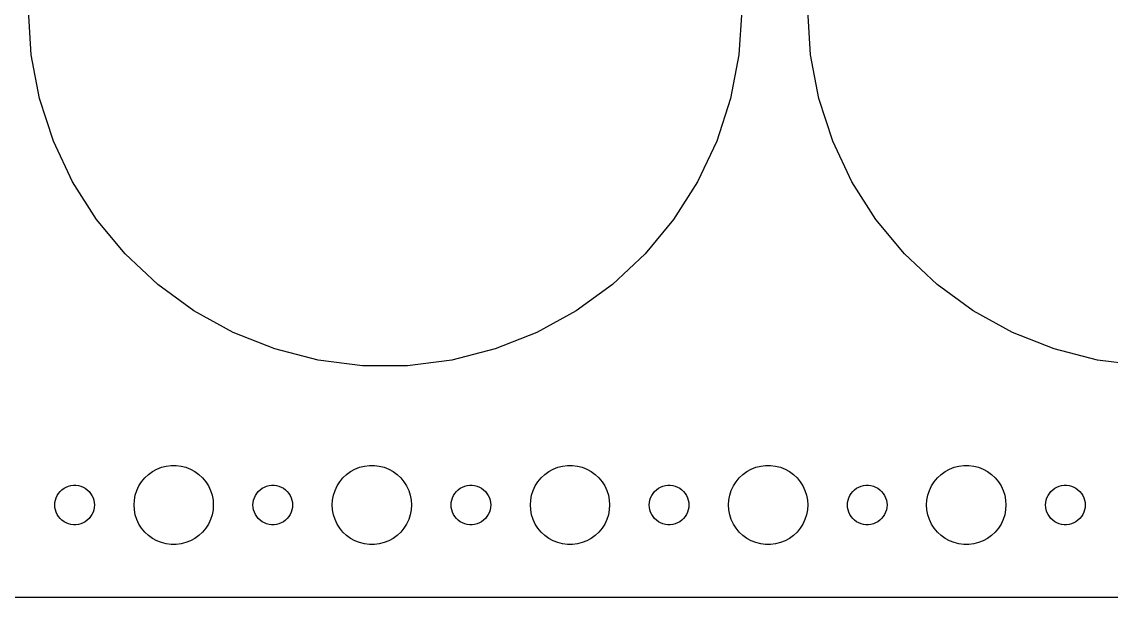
# Model space of a CAD drawing. Header units: metres. Extents: x -157 to 157, y -44 to 44.
# Drawn here: x -86.5 to -4, y -44.5 to -0.9 of the extents above; entities that cross this region are included whole.
import ezdxf

# ---------------------------------------------------------------- set-up
doc = ezdxf.new("R2010")
doc.units = ezdxf.units.M

msp = doc.modelspace()

# ---------------------------------------------------------------- linework, layer by layer
for p, q in [((-85.7871, -3.38399), (-86, 0)), ((-32, 0), (-32.2129, -3.38399)), ((-26.7871, -3.38399), (-27, 0)), ((-85.1517, -6.71461), (-85.7871, -3.38399)), ((-32.2129, -3.38399), (-32.8483, -6.71461)), ((-26.1517, -6.71461), (-26.7871, -3.38399)), ((-84.104, -9.93936), (-85.1517, -6.71461)), ((-32.8483, -6.71461), (-33.896, -9.93936)), ((-25.104, -9.93936), (-26.1517, -6.71461)), ((-82.6603, -13.0073), (-84.104, -9.93936)), ((-33.896, -9.93936), (-35.3397, -13.0073)), ((-23.6603, -13.0073), (-25.104, -9.93936)), ((-80.8435, -15.8702), (-82.6603, -13.0073)), ((-35.3397, -13.0073), (-37.1565, -15.8702)), ((-21.8434, -15.8702), (-23.6603, -13.0073)), ((-78.6821, -18.4828), (-80.8435, -15.8702)), ((-37.1565, -15.8702), (-39.3178, -18.4828)), ((-19.6821, -18.4828), (-21.8434, -15.8702)), ((-76.2104, -20.8038), (-78.6821, -18.4828)), ((-39.3178, -18.4828), (-41.7896, -20.8038)), ((-17.2104, -20.8038), (-19.6821, -18.4828)), ((-73.4673, -22.7968), (-76.2104, -20.8038)), ((-41.7896, -20.8038), (-44.5327, -22.7968)), ((-14.4673, -22.7968), (-17.2104, -20.8038)), ((-70.496, -24.4303), (-73.4673, -22.7968)), ((-44.5327, -22.7968), (-47.504, -24.4303)), ((-11.496, -24.4303), (-14.4673, -22.7968)), ((-67.3435, -25.6785), (-70.496, -24.4303)), ((-47.504, -24.4303), (-50.6565, -25.6785)), ((-8.34344, -25.6785), (-11.496, -24.4303)), ((-64.0593, -26.5217), (-67.3435, -25.6785)), ((-50.6565, -25.6785), (-53.9407, -26.5217)), ((-5.05928, -26.5217), (-8.34344, -25.6785)), ((-60.6953, -26.9467), (-64.0593, -26.5217)), ((-57.3047, -26.9467), (-60.6953, -26.9467)), ((-53.9407, -26.5217), (-57.3047, -26.9467)), ((-1.69534, -26.9467), (-5.05928, -26.5217)), ((-75.927, -34.6468), (-75.5621, -34.5531)), ((-75.5621, -34.5531), (-75.1884, -34.5059)), ((-75.1884, -34.5059), (-74.8116, -34.5059)), ((-74.8116, -34.5059), (-74.4379, -34.5531)), ((-74.4379, -34.5531), (-74.073, -34.6468)), ((-60.927, -34.6468), (-60.5621, -34.5531)), ((-60.5621, -34.5531), (-60.1884, -34.5059)), ((-60.1884, -34.5059), (-59.8116, -34.5059)), ((-59.8116, -34.5059), (-59.4379, -34.5531)), ((-59.4379, -34.5531), (-59.0729, -34.6468)), ((-45.927, -34.6468), (-45.5621, -34.5531)), ((-45.5621, -34.5531), (-45.1884, -34.5059)), ((-45.1884, -34.5059), (-44.8116, -34.5059)), ((-44.8116, -34.5059), (-44.4379, -34.5531)), ((-44.4379, -34.5531), (-44.0729, -34.6468)), ((-30.927, -34.6468), (-30.5621, -34.5531)), ((-30.5621, -34.5531), (-30.1884, -34.5059)), ((-30.1884, -34.5059), (-29.8116, -34.5059)), ((-29.8116, -34.5059), (-29.4379, -34.5531)), ((-29.4379, -34.5531), (-29.0729, -34.6468)), ((-15.927, -34.6468), (-15.5621, -34.5531)), ((-15.5621, -34.5531), (-15.1884, -34.5059)), ((-15.1884, -34.5059), (-14.8116, -34.5059)), ((-14.8116, -34.5059), (-14.4379, -34.5531)), ((-14.4379, -34.5531), (-14.0729, -34.6468)), ((-77.427, -35.7366), (-77.1869, -35.4464)), ((-77.1869, -35.4464), (-76.9123, -35.1885)), ((-76.9123, -35.1885), (-76.6075, -34.967)), ((-76.6075, -34.967), (-76.2773, -34.7855)), ((-76.2773, -34.7855), (-75.927, -34.6468)), ((-74.073, -34.6468), (-73.7227, -34.7855)), ((-73.7227, -34.7855), (-73.3925, -34.967)), ((-73.3925, -34.967), (-73.0877, -35.1885)), ((-73.0877, -35.1885), (-72.8131, -35.4464)), ((-72.8131, -35.4464), (-72.573, -35.7366)), ((-62.427, -35.7366), (-62.1869, -35.4464)), ((-62.1869, -35.4464), (-61.9123, -35.1885)), ((-61.9123, -35.1885), (-61.6075, -34.967)), ((-61.6075, -34.967), (-61.2773, -34.7855)), ((-61.2773, -34.7855), (-60.927, -34.6468)), ((-59.0729, -34.6468), (-58.7227, -34.7855)), ((-58.7227, -34.7855), (-58.3925, -34.967)), ((-58.3925, -34.967), (-58.0877, -35.1885)), ((-58.0877, -35.1885), (-57.8131, -35.4464)), ((-57.8131, -35.4464), (-57.5729, -35.7366)), ((-47.427, -35.7366), (-47.1869, -35.4464)), ((-47.1869, -35.4464), (-46.9123, -35.1885)), ((-46.9123, -35.1885), (-46.6075, -34.967)), ((-46.6075, -34.967), (-46.2773, -34.7855)), ((-46.2773, -34.7855), (-45.927, -34.6468)), ((-44.0729, -34.6468), (-43.7227, -34.7855)), ((-43.7227, -34.7855), (-43.3925, -34.967)), ((-43.3925, -34.967), (-43.0877, -35.1885)), ((-43.0877, -35.1885), (-42.8131, -35.4464)), ((-42.8131, -35.4464), (-42.5729, -35.7366)), ((-32.427, -35.7366), (-32.1869, -35.4464)), ((-32.1869, -35.4464), (-31.9123, -35.1885)), ((-31.9123, -35.1885), (-31.6075, -34.967)), ((-31.6075, -34.967), (-31.2773, -34.7855)), ((-31.2773, -34.7855), (-30.927, -34.6468)), ((-29.0729, -34.6468), (-28.7227, -34.7855)), ((-28.7227, -34.7855), (-28.3925, -34.967)), ((-28.3925, -34.967), (-28.0877, -35.1885)), ((-28.0877, -35.1885), (-27.8131, -35.4464)), ((-27.8131, -35.4464), (-27.5729, -35.7366)), ((-17.427, -35.7366), (-17.1869, -35.4464)), ((-17.1869, -35.4464), (-16.9123, -35.1885)), ((-16.9123, -35.1885), (-16.6075, -34.967)), ((-16.6075, -34.967), (-16.2773, -34.7855)), ((-16.2773, -34.7855), (-15.927, -34.6468)), ((-14.0729, -34.6468), (-13.7227, -34.7855)), ((-13.7227, -34.7855), (-13.3925, -34.967)), ((-13.3925, -34.967), (-13.0877, -35.1885)), ((-13.0877, -35.1885), (-12.8131, -35.4464)), ((-12.8131, -35.4464), (-12.5729, -35.7366)), ((-83.4561, -36.3442), (-83.3037, -36.2335)), ((-83.3037, -36.2335), (-83.1387, -36.1428)), ((-83.1387, -36.1428), (-82.9635, -36.0734)), ((-82.9635, -36.0734), (-82.7811, -36.0266)), ((-82.7811, -36.0266), (-82.5942, -36.003)), ((-82.5942, -36.003), (-82.4058, -36.003)), ((-82.4058, -36.003), (-82.2189, -36.0266)), ((-82.2189, -36.0266), (-82.0365, -36.0734)), ((-82.0365, -36.0734), (-81.8613, -36.1428)), ((-81.8613, -36.1428), (-81.6963, -36.2335)), ((-81.6963, -36.2335), (-81.5439, -36.3442)), ((-77.7893, -36.3956), (-77.6289, -36.0547)), ((-77.6289, -36.0547), (-77.427, -35.7366)), ((-72.573, -35.7366), (-72.3711, -36.0547)), ((-72.3711, -36.0547), (-72.2107, -36.3956)), ((-68.4561, -36.3442), (-68.3037, -36.2335)), ((-68.3037, -36.2335), (-68.1387, -36.1428)), ((-68.1387, -36.1428), (-67.9635, -36.0734)), ((-67.9635, -36.0734), (-67.7811, -36.0266)), ((-67.7811, -36.0266), (-67.5942, -36.003)), ((-67.5942, -36.003), (-67.4058, -36.003)), ((-67.4058, -36.003), (-67.2189, -36.0266)), ((-67.2189, -36.0266), (-67.0365, -36.0734)), ((-67.0365, -36.0734), (-66.8613, -36.1428)), ((-66.8613, -36.1428), (-66.6963, -36.2335)), ((-66.6963, -36.2335), (-66.5439, -36.3442)), ((-62.7893, -36.3956), (-62.6289, -36.0547)), ((-62.6289, -36.0547), (-62.427, -35.7366)), ((-57.5729, -35.7366), (-57.3711, -36.0547)), ((-57.3711, -36.0547), (-57.2107, -36.3956)), ((-53.4561, -36.3442), (-53.3037, -36.2335)), ((-53.3037, -36.2335), (-53.1387, -36.1428)), ((-53.1387, -36.1428), (-52.9635, -36.0734)), ((-52.9635, -36.0734), (-52.7811, -36.0266)), ((-52.7811, -36.0266), (-52.5942, -36.003)), ((-52.5942, -36.003), (-52.4058, -36.003)), ((-52.4058, -36.003), (-52.2189, -36.0266)), ((-52.2189, -36.0266), (-52.0365, -36.0734)), ((-52.0365, -36.0734), (-51.8613, -36.1428)), ((-51.8613, -36.1428), (-51.6963, -36.2335)), ((-51.6963, -36.2335), (-51.5439, -36.3442)), ((-47.7893, -36.3956), (-47.6289, -36.0547)), ((-47.6289, -36.0547), (-47.427, -35.7366)), ((-42.5729, -35.7366), (-42.3711, -36.0547)), ((-42.3711, -36.0547), (-42.2107, -36.3956)), ((-38.4561, -36.3442), (-38.3037, -36.2335)), ((-38.3037, -36.2335), (-38.1387, -36.1428)), ((-38.1387, -36.1428), (-37.9635, -36.0734)), ((-37.9635, -36.0734), (-37.7811, -36.0266)), ((-37.7811, -36.0266), (-37.5942, -36.003)), ((-37.5942, -36.003), (-37.4058, -36.003)), ((-37.4058, -36.003), (-37.2189, -36.0266)), ((-37.2189, -36.0266), (-37.0365, -36.0734)), ((-37.0365, -36.0734), (-36.8613, -36.1428)), ((-36.8613, -36.1428), (-36.6963, -36.2335)), ((-36.6963, -36.2335), (-36.5439, -36.3442)), ((-32.7893, -36.3956), (-32.6289, -36.0547)), ((-32.6289, -36.0547), (-32.427, -35.7366)), ((-27.5729, -35.7366), (-27.3711, -36.0547)), ((-27.3711, -36.0547), (-27.2107, -36.3956)), ((-23.4561, -36.3442), (-23.3037, -36.2335)), ((-23.3037, -36.2335), (-23.1387, -36.1428)), ((-23.1387, -36.1428), (-22.9635, -36.0734)), ((-22.9635, -36.0734), (-22.7811, -36.0266)), ((-22.7811, -36.0266), (-22.5942, -36.003)), ((-22.5942, -36.003), (-22.4058, -36.003)), ((-22.4058, -36.003), (-22.2189, -36.0266)), ((-22.2189, -36.0266), (-22.0365, -36.0734)), ((-22.0365, -36.0734), (-21.8613, -36.1428)), ((-21.8613, -36.1428), (-21.6963, -36.2335)), ((-21.6963, -36.2335), (-21.5439, -36.3442)), ((-17.7893, -36.3956), (-17.6289, -36.0547)), ((-17.6289, -36.0547), (-17.427, -35.7366)), ((-12.5729, -35.7366), (-12.3711, -36.0547)), ((-12.3711, -36.0547), (-12.2107, -36.3956)), ((-8.45613, -36.3442), (-8.30373, -36.2335)), ((-8.30373, -36.2335), (-8.13866, -36.1428)), ((-8.13866, -36.1428), (-7.96352, -36.0734)), ((-7.96352, -36.0734), (-7.78107, -36.0266)), ((-7.78107, -36.0266), (-7.59418, -36.003)), ((-7.59418, -36.003), (-7.40581, -36.003)), ((-7.40581, -36.003), (-7.21892, -36.0266)), ((-7.21892, -36.0266), (-7.03647, -36.0734)), ((-7.03647, -36.0734), (-6.86133, -36.1428)), ((-6.86133, -36.1428), (-6.69626, -36.2335)), ((-6.69626, -36.2335), (-6.54385, -36.3442)), ((-83.9529, -37.127), (-83.8947, -36.9478)), ((-83.8947, -36.9478), (-83.8145, -36.7774)), ((-83.8145, -36.7774), (-83.7135, -36.6183)), ((-83.7135, -36.6183), (-83.5934, -36.4732)), ((-83.5934, -36.4732), (-83.4561, -36.3442)), ((-81.5439, -36.3442), (-81.4065, -36.4732)), ((-81.4065, -36.4732), (-81.2865, -36.6183)), ((-81.2865, -36.6183), (-81.1855, -36.7774)), ((-81.1855, -36.7774), (-81.1053, -36.9478)), ((-81.1053, -36.9478), (-81.0471, -37.127)), ((-77.9763, -37.124), (-77.9057, -36.7539)), ((-77.9057, -36.7539), (-77.7893, -36.3956)), ((-72.2107, -36.3956), (-72.0943, -36.7539)), ((-72.0943, -36.7539), (-72.0237, -37.124)), ((-68.9529, -37.127), (-68.8947, -36.9478)), ((-68.8947, -36.9478), (-68.8145, -36.7774)), ((-68.8145, -36.7774), (-68.7135, -36.6183)), ((-68.7135, -36.6183), (-68.5934, -36.4732)), ((-68.5934, -36.4732), (-68.4561, -36.3442)), ((-66.5439, -36.3442), (-66.4065, -36.4732)), ((-66.4065, -36.4732), (-66.2865, -36.6183)), ((-66.2865, -36.6183), (-66.1855, -36.7774)), ((-66.1855, -36.7774), (-66.1053, -36.9478)), ((-66.1053, -36.9478), (-66.0471, -37.127)), ((-62.9763, -37.124), (-62.9057, -36.7539)), ((-62.9057, -36.7539), (-62.7893, -36.3956)), ((-57.2107, -36.3956), (-57.0942, -36.7539)), ((-57.0942, -36.7539), (-57.0237, -37.124)), ((-53.9529, -37.127), (-53.8947, -36.9478)), ((-53.8947, -36.9478), (-53.8145, -36.7774)), ((-53.8145, -36.7774), (-53.7135, -36.6183)), ((-53.7135, -36.6183), (-53.5934, -36.4732)), ((-53.5934, -36.4732), (-53.4561, -36.3442)), ((-51.5439, -36.3442), (-51.4065, -36.4732)), ((-51.4065, -36.4732), (-51.2865, -36.6183)), ((-51.2865, -36.6183), (-51.1855, -36.7774)), ((-51.1855, -36.7774), (-51.1053, -36.9478)), ((-51.1053, -36.9478), (-51.0471, -37.127)), ((-47.9763, -37.124), (-47.9057, -36.7539)), ((-47.9057, -36.7539), (-47.7893, -36.3956)), ((-42.2107, -36.3956), (-42.0942, -36.7539)), ((-42.0942, -36.7539), (-42.0237, -37.124)), ((-38.9529, -37.127), (-38.8947, -36.9478)), ((-38.8947, -36.9478), (-38.8145, -36.7774)), ((-38.8145, -36.7774), (-38.7135, -36.6183)), ((-38.7135, -36.6183), (-38.5934, -36.4732)), ((-38.5934, -36.4732), (-38.4561, -36.3442)), ((-36.5439, -36.3442), (-36.4065, -36.4732)), ((-36.4065, -36.4732), (-36.2865, -36.6183)), ((-36.2865, -36.6183), (-36.1855, -36.7774)), ((-36.1855, -36.7774), (-36.1053, -36.9478)), ((-36.1053, -36.9478), (-36.0471, -37.127)), ((-32.9763, -37.124), (-32.9057, -36.7539)), ((-32.9057, -36.7539), (-32.7893, -36.3956)), ((-27.2107, -36.3956), (-27.0942, -36.7539)), ((-27.0942, -36.7539), (-27.0237, -37.124)), ((-23.9529, -37.127), (-23.8947, -36.9478)), ((-23.8947, -36.9478), (-23.8145, -36.7774)), ((-23.8145, -36.7774), (-23.7135, -36.6183)), ((-23.7135, -36.6183), (-23.5934, -36.4732)), ((-23.5934, -36.4732), (-23.4561, -36.3442)), ((-21.5439, -36.3442), (-21.4065, -36.4732)), ((-21.4065, -36.4732), (-21.2865, -36.6183)), ((-21.2865, -36.6183), (-21.1855, -36.7774)), ((-21.1855, -36.7774), (-21.1053, -36.9478)), ((-21.1053, -36.9478), (-21.0471, -37.127)), ((-17.9763, -37.124), (-17.9057, -36.7539)), ((-17.9057, -36.7539), (-17.7893, -36.3956)), ((-12.2107, -36.3956), (-12.0942, -36.7539)), ((-12.0942, -36.7539), (-12.0237, -37.124)), ((-8.95287, -37.127), (-8.89465, -36.9478)), ((-8.89465, -36.9478), (-8.81445, -36.7774)), ((-8.81445, -36.7774), (-8.71352, -36.6183)), ((-8.71352, -36.6183), (-8.59344, -36.4732)), ((-8.59344, -36.4732), (-8.45613, -36.3442)), ((-6.54385, -36.3442), (-6.40654, -36.4732)), ((-6.40654, -36.4732), (-6.28647, -36.6183)), ((-6.28647, -36.6183), (-6.18553, -36.7774)), ((-6.18553, -36.7774), (-6.10533, -36.9478)), ((-6.10533, -36.9478), (-6.04712, -37.127)), ((-84, -37.5), (-83.9882, -37.312)), ((-83.9882, -37.688), (-84, -37.5)), ((-83.9882, -37.312), (-83.9529, -37.127)), ((-83.9529, -37.873), (-83.9882, -37.688)), ((-83.8947, -38.0522), (-83.9529, -37.873)), ((-81.0471, -37.873), (-81.1053, -38.0522)), ((-81.0471, -37.127), (-81.0118, -37.312)), ((-81.0118, -37.688), (-81.0471, -37.873)), ((-81.0118, -37.312), (-81, -37.5)), ((-81, -37.5), (-81.0118, -37.688)), ((-78, -37.5), (-77.9763, -37.124)), ((-77.9763, -37.876), (-78, -37.5)), ((-77.9057, -38.2461), (-77.9763, -37.876)), ((-72.0237, -37.876), (-72.0943, -38.2461)), ((-72.0237, -37.124), (-72, -37.5)), ((-72, -37.5), (-72.0237, -37.876)), ((-69, -37.5), (-68.9882, -37.312)), ((-68.9882, -37.688), (-69, -37.5)), ((-68.9882, -37.312), (-68.9529, -37.127)), ((-68.9529, -37.873), (-68.9882, -37.688)), ((-68.8947, -38.0522), (-68.9529, -37.873)), ((-66.0471, -37.873), (-66.1053, -38.0522)), ((-66.0471, -37.127), (-66.0118, -37.312)), ((-66.0118, -37.688), (-66.0471, -37.873)), ((-66.0118, -37.312), (-66, -37.5)), ((-66, -37.5), (-66.0118, -37.688)), ((-63, -37.5), (-62.9763, -37.124)), ((-62.9763, -37.876), (-63, -37.5)), ((-62.9057, -38.2461), (-62.9763, -37.876)), ((-57.0237, -37.876), (-57.0942, -38.2461)), ((-57.0237, -37.124), (-57, -37.5)), ((-57, -37.5), (-57.0237, -37.876)), ((-54, -37.5), (-53.9882, -37.312)), ((-53.9882, -37.688), (-54, -37.5)), ((-53.9882, -37.312), (-53.9529, -37.127)), ((-53.9529, -37.873), (-53.9882, -37.688)), ((-53.8947, -38.0522), (-53.9529, -37.873)), ((-51.0471, -37.873), (-51.1053, -38.0522)), ((-51.0471, -37.127), (-51.0118, -37.312)), ((-51.0118, -37.688), (-51.0471, -37.873)), ((-51.0118, -37.312), (-51, -37.5)), ((-51, -37.5), (-51.0118, -37.688)), ((-48, -37.5), (-47.9763, -37.124)), ((-47.9763, -37.876), (-48, -37.5)), ((-47.9057, -38.2461), (-47.9763, -37.876)), ((-42.0237, -37.876), (-42.0942, -38.2461)), ((-42.0237, -37.124), (-42, -37.5)), ((-42, -37.5), (-42.0237, -37.876)), ((-39, -37.5), (-38.9882, -37.312)), ((-38.9882, -37.688), (-39, -37.5)), ((-38.9882, -37.312), (-38.9529, -37.127)), ((-38.9529, -37.873), (-38.9882, -37.688)), ((-38.8947, -38.0522), (-38.9529, -37.873)), ((-36.0471, -37.873), (-36.1053, -38.0522)), ((-36.0471, -37.127), (-36.0118, -37.312)), ((-36.0118, -37.688), (-36.0471, -37.873)), ((-36.0118, -37.312), (-36, -37.5)), ((-36, -37.5), (-36.0118, -37.688)), ((-33, -37.5), (-32.9763, -37.124)), ((-32.9763, -37.876), (-33, -37.5)), ((-32.9057, -38.2461), (-32.9763, -37.876)), ((-27.0237, -37.876), (-27.0942, -38.2461)), ((-27.0237, -37.124), (-27, -37.5)), ((-27, -37.5), (-27.0237, -37.876)), ((-24, -37.5), (-23.9882, -37.312)), ((-23.9882, -37.688), (-24, -37.5)), ((-23.9882, -37.312), (-23.9529, -37.127)), ((-23.9529, -37.873), (-23.9882, -37.688)), ((-23.8947, -38.0522), (-23.9529, -37.873)), ((-21.0471, -37.873), (-21.1053, -38.0522)), ((-21.0471, -37.127), (-21.0118, -37.312)), ((-21.0118, -37.688), (-21.0471, -37.873)), ((-21.0118, -37.312), (-21, -37.5)), ((-21, -37.5), (-21.0118, -37.688)), ((-18, -37.5), (-17.9763, -37.124)), ((-17.9763, -37.876), (-18, -37.5)), ((-17.9057, -38.2461), (-17.9763, -37.876)), ((-12.0237, -37.876), (-12.0942, -38.2461)), ((-12.0237, -37.124), (-12, -37.5)), ((-12, -37.5), (-12.0237, -37.876)), ((-9, -37.5), (-8.98816, -37.312)), ((-8.98816, -37.688), (-9, -37.5)), ((-8.98816, -37.312), (-8.95287, -37.127)), ((-8.95287, -37.873), (-8.98816, -37.688)), ((-8.89465, -38.0522), (-8.95287, -37.873)), ((-6.04712, -37.873), (-6.10533, -38.0522)), ((-6.04712, -37.127), (-6.01183, -37.312)), ((-6.01183, -37.688), (-6.04712, -37.873)), ((-6.01183, -37.312), (-6, -37.5)), ((-6, -37.5), (-6.01183, -37.688)), ((-83.8145, -38.2226), (-83.8947, -38.0522)), ((-83.7135, -38.3817), (-83.8145, -38.2226)), ((-83.5934, -38.5268), (-83.7135, -38.3817)), ((-83.4561, -38.6558), (-83.5934, -38.5268)), ((-83.3037, -38.7665), (-83.4561, -38.6558)), ((-81.5439, -38.6558), (-81.6963, -38.7665)), ((-81.4065, -38.5268), (-81.5439, -38.6558)), ((-81.2865, -38.3817), (-81.4065, -38.5268)), ((-81.1855, -38.2226), (-81.2865, -38.3817)), ((-81.1053, -38.0522), (-81.1855, -38.2226)), ((-77.7893, -38.6044), (-77.9057, -38.2461)), ((-77.6289, -38.9453), (-77.7893, -38.6044)), ((-72.2107, -38.6044), (-72.3711, -38.9453)), ((-72.0943, -38.2461), (-72.2107, -38.6044)), ((-68.8145, -38.2226), (-68.8947, -38.0522)), ((-68.7135, -38.3817), (-68.8145, -38.2226)), ((-68.5934, -38.5268), (-68.7135, -38.3817)), ((-68.4561, -38.6558), (-68.5934, -38.5268)), ((-68.3037, -38.7665), (-68.4561, -38.6558)), ((-66.5439, -38.6558), (-66.6963, -38.7665)), ((-66.4065, -38.5268), (-66.5439, -38.6558)), ((-66.2865, -38.3817), (-66.4065, -38.5268)), ((-66.1855, -38.2226), (-66.2865, -38.3817)), ((-66.1053, -38.0522), (-66.1855, -38.2226)), ((-62.7893, -38.6044), (-62.9057, -38.2461)), ((-62.6289, -38.9453), (-62.7893, -38.6044)), ((-57.2107, -38.6044), (-57.3711, -38.9453)), ((-57.0942, -38.2461), (-57.2107, -38.6044)), ((-53.8145, -38.2226), (-53.8947, -38.0522)), ((-53.7135, -38.3817), (-53.8145, -38.2226)), ((-53.5934, -38.5268), (-53.7135, -38.3817)), ((-53.4561, -38.6558), (-53.5934, -38.5268)), ((-53.3037, -38.7665), (-53.4561, -38.6558)), ((-51.5439, -38.6558), (-51.6963, -38.7665)), ((-51.4065, -38.5268), (-51.5439, -38.6558)), ((-51.2865, -38.3817), (-51.4065, -38.5268)), ((-51.1855, -38.2226), (-51.2865, -38.3817)), ((-51.1053, -38.0522), (-51.1855, -38.2226)), ((-47.7893, -38.6044), (-47.9057, -38.2461)), ((-47.6289, -38.9453), (-47.7893, -38.6044)), ((-42.2107, -38.6044), (-42.3711, -38.9453)), ((-42.0942, -38.2461), (-42.2107, -38.6044)), ((-38.8145, -38.2226), (-38.8947, -38.0522)), ((-38.7135, -38.3817), (-38.8145, -38.2226)), ((-38.5934, -38.5268), (-38.7135, -38.3817)), ((-38.4561, -38.6558), (-38.5934, -38.5268)), ((-38.3037, -38.7665), (-38.4561, -38.6558)), ((-36.5439, -38.6558), (-36.6963, -38.7665)), ((-36.4065, -38.5268), (-36.5439, -38.6558)), ((-36.2865, -38.3817), (-36.4065, -38.5268)), ((-36.1855, -38.2226), (-36.2865, -38.3817)), ((-36.1053, -38.0522), (-36.1855, -38.2226)), ((-32.7893, -38.6044), (-32.9057, -38.2461)), ((-32.6289, -38.9453), (-32.7893, -38.6044)), ((-27.2107, -38.6044), (-27.3711, -38.9453)), ((-27.0942, -38.2461), (-27.2107, -38.6044)), ((-23.8145, -38.2226), (-23.8947, -38.0522)), ((-23.7135, -38.3817), (-23.8145, -38.2226)), ((-23.5934, -38.5268), (-23.7135, -38.3817)), ((-23.4561, -38.6558), (-23.5934, -38.5268)), ((-23.3037, -38.7665), (-23.4561, -38.6558)), ((-21.5439, -38.6558), (-21.6963, -38.7665)), ((-21.4065, -38.5268), (-21.5439, -38.6558)), ((-21.2865, -38.3817), (-21.4065, -38.5268)), ((-21.1855, -38.2226), (-21.2865, -38.3817)), ((-21.1053, -38.0522), (-21.1855, -38.2226)), ((-17.7893, -38.6044), (-17.9057, -38.2461)), ((-17.6289, -38.9453), (-17.7893, -38.6044)), ((-12.2107, -38.6044), (-12.3711, -38.9453)), ((-12.0942, -38.2461), (-12.2107, -38.6044)), ((-8.81445, -38.2226), (-8.89465, -38.0522)), ((-8.71352, -38.3817), (-8.81445, -38.2226)), ((-8.59344, -38.5268), (-8.71352, -38.3817)), ((-8.45613, -38.6558), (-8.59344, -38.5268)), ((-8.30373, -38.7665), (-8.45613, -38.6558)), ((-6.54385, -38.6558), (-6.69626, -38.7665)), ((-6.40654, -38.5268), (-6.54385, -38.6558)), ((-6.28647, -38.3817), (-6.40654, -38.5268)), ((-6.18553, -38.2226), (-6.28647, -38.3817)), ((-6.10533, -38.0522), (-6.18553, -38.2226)), ((-83.1387, -38.8572), (-83.3037, -38.7665)), ((-82.9635, -38.9266), (-83.1387, -38.8572)), ((-82.7811, -38.9734), (-82.9635, -38.9266)), ((-82.5942, -38.997), (-82.7811, -38.9734)), ((-82.4058, -38.997), (-82.5942, -38.997)), ((-82.2189, -38.9734), (-82.4058, -38.997)), ((-82.0365, -38.9266), (-82.2189, -38.9734)), ((-81.8613, -38.8572), (-82.0365, -38.9266)), ((-81.6963, -38.7665), (-81.8613, -38.8572)), ((-77.427, -39.2634), (-77.6289, -38.9453)), ((-77.1869, -39.5536), (-77.427, -39.2634)), ((-76.9123, -39.8115), (-77.1869, -39.5536)), ((-72.8131, -39.5536), (-73.0877, -39.8115)), ((-72.573, -39.2634), (-72.8131, -39.5536)), ((-72.3711, -38.9453), (-72.573, -39.2634)), ((-68.1387, -38.8572), (-68.3037, -38.7665)), ((-67.9635, -38.9266), (-68.1387, -38.8572)), ((-67.7811, -38.9734), (-67.9635, -38.9266)), ((-67.5942, -38.997), (-67.7811, -38.9734)), ((-67.4058, -38.997), (-67.5942, -38.997)), ((-67.2189, -38.9734), (-67.4058, -38.997)), ((-67.0365, -38.9266), (-67.2189, -38.9734)), ((-66.8613, -38.8572), (-67.0365, -38.9266)), ((-66.6963, -38.7665), (-66.8613, -38.8572)), ((-62.427, -39.2634), (-62.6289, -38.9453)), ((-62.1869, -39.5536), (-62.427, -39.2634)), ((-61.9123, -39.8115), (-62.1869, -39.5536)), ((-57.8131, -39.5536), (-58.0877, -39.8115)), ((-57.5729, -39.2634), (-57.8131, -39.5536)), ((-57.3711, -38.9453), (-57.5729, -39.2634)), ((-53.1387, -38.8572), (-53.3037, -38.7665)), ((-52.9635, -38.9266), (-53.1387, -38.8572)), ((-52.7811, -38.9734), (-52.9635, -38.9266)), ((-52.5942, -38.997), (-52.7811, -38.9734)), ((-52.4058, -38.997), (-52.5942, -38.997)), ((-52.2189, -38.9734), (-52.4058, -38.997)), ((-52.0365, -38.9266), (-52.2189, -38.9734)), ((-51.8613, -38.8572), (-52.0365, -38.9266)), ((-51.6963, -38.7665), (-51.8613, -38.8572)), ((-47.427, -39.2634), (-47.6289, -38.9453)), ((-47.1869, -39.5536), (-47.427, -39.2634)), ((-46.9123, -39.8115), (-47.1869, -39.5536)), ((-42.8131, -39.5536), (-43.0877, -39.8115)), ((-42.5729, -39.2634), (-42.8131, -39.5536)), ((-42.3711, -38.9453), (-42.5729, -39.2634)), ((-38.1387, -38.8572), (-38.3037, -38.7665)), ((-37.9635, -38.9266), (-38.1387, -38.8572)), ((-37.7811, -38.9734), (-37.9635, -38.9266)), ((-37.5942, -38.997), (-37.7811, -38.9734)), ((-37.4058, -38.997), (-37.5942, -38.997)), ((-37.2189, -38.9734), (-37.4058, -38.997)), ((-37.0365, -38.9266), (-37.2189, -38.9734)), ((-36.8613, -38.8572), (-37.0365, -38.9266)), ((-36.6963, -38.7665), (-36.8613, -38.8572)), ((-32.427, -39.2634), (-32.6289, -38.9453)), ((-32.1869, -39.5536), (-32.427, -39.2634)), ((-31.9123, -39.8115), (-32.1869, -39.5536)), ((-27.8131, -39.5536), (-28.0877, -39.8115)), ((-27.5729, -39.2634), (-27.8131, -39.5536)), ((-27.3711, -38.9453), (-27.5729, -39.2634)), ((-23.1387, -38.8572), (-23.3037, -38.7665)), ((-22.9635, -38.9266), (-23.1387, -38.8572)), ((-22.7811, -38.9734), (-22.9635, -38.9266)), ((-22.5942, -38.997), (-22.7811, -38.9734)), ((-22.4058, -38.997), (-22.5942, -38.997)), ((-22.2189, -38.9734), (-22.4058, -38.997)), ((-22.0365, -38.9266), (-22.2189, -38.9734)), ((-21.8613, -38.8572), (-22.0365, -38.9266)), ((-21.6963, -38.7665), (-21.8613, -38.8572)), ((-17.427, -39.2634), (-17.6289, -38.9453)), ((-17.1869, -39.5536), (-17.427, -39.2634)), ((-16.9123, -39.8115), (-17.1869, -39.5536)), ((-12.8131, -39.5536), (-13.0877, -39.8115)), ((-12.5729, -39.2634), (-12.8131, -39.5536)), ((-12.3711, -38.9453), (-12.5729, -39.2634)), ((-8.13866, -38.8572), (-8.30373, -38.7665)), ((-7.96352, -38.9266), (-8.13866, -38.8572)), ((-7.78107, -38.9734), (-7.96352, -38.9266)), ((-7.59418, -38.997), (-7.78107, -38.9734)), ((-7.40581, -38.997), (-7.59418, -38.997)), ((-7.21892, -38.9734), (-7.40581, -38.997)), ((-7.03647, -38.9266), (-7.21892, -38.9734)), ((-6.86133, -38.8572), (-7.03647, -38.9266)), ((-6.69626, -38.7665), (-6.86133, -38.8572)), ((-76.6075, -40.033), (-76.9123, -39.8115)), ((-76.2773, -40.2145), (-76.6075, -40.033)), ((-75.927, -40.3532), (-76.2773, -40.2145)), ((-75.5621, -40.4469), (-75.927, -40.3532)), ((-74.073, -40.3532), (-74.4379, -40.4469)), ((-73.7227, -40.2145), (-74.073, -40.3532)), ((-73.3925, -40.033), (-73.7227, -40.2145)), ((-73.0877, -39.8115), (-73.3925, -40.033)), ((-61.6075, -40.033), (-61.9123, -39.8115)), ((-61.2773, -40.2145), (-61.6075, -40.033)), ((-60.927, -40.3532), (-61.2773, -40.2145)), ((-60.5621, -40.4469), (-60.927, -40.3532)), ((-59.0729, -40.3532), (-59.4379, -40.4469)), ((-58.7227, -40.2145), (-59.0729, -40.3532)), ((-58.3925, -40.033), (-58.7227, -40.2145)), ((-58.0877, -39.8115), (-58.3925, -40.033)), ((-46.6075, -40.033), (-46.9123, -39.8115)), ((-46.2773, -40.2145), (-46.6075, -40.033)), ((-45.927, -40.3532), (-46.2773, -40.2145)), ((-45.5621, -40.4469), (-45.927, -40.3532)), ((-44.0729, -40.3532), (-44.4379, -40.4469)), ((-43.7227, -40.2145), (-44.0729, -40.3532)), ((-43.3925, -40.033), (-43.7227, -40.2145)), ((-43.0877, -39.8115), (-43.3925, -40.033)), ((-31.6075, -40.033), (-31.9123, -39.8115)), ((-31.2773, -40.2145), (-31.6075, -40.033)), ((-30.927, -40.3532), (-31.2773, -40.2145)), ((-30.5621, -40.4469), (-30.927, -40.3532)), ((-29.0729, -40.3532), (-29.4379, -40.4469)), ((-28.7227, -40.2145), (-29.0729, -40.3532)), ((-28.3925, -40.033), (-28.7227, -40.2145)), ((-28.0877, -39.8115), (-28.3925, -40.033)), ((-16.6075, -40.033), (-16.9123, -39.8115)), ((-16.2773, -40.2145), (-16.6075, -40.033)), ((-15.927, -40.3532), (-16.2773, -40.2145)), ((-15.5621, -40.4469), (-15.927, -40.3532)), ((-14.0729, -40.3532), (-14.4379, -40.4469)), ((-13.7227, -40.2145), (-14.0729, -40.3532)), ((-13.3925, -40.033), (-13.7227, -40.2145)), ((-13.0877, -39.8115), (-13.3925, -40.033)), ((-75.1884, -40.4941), (-75.5621, -40.4469)), ((-74.8116, -40.4941), (-75.1884, -40.4941)), ((-74.4379, -40.4469), (-74.8116, -40.4941)), ((-60.1884, -40.4941), (-60.5621, -40.4469)), ((-59.8116, -40.4941), (-60.1884, -40.4941)), ((-59.4379, -40.4469), (-59.8116, -40.4941)), ((-45.1884, -40.4941), (-45.5621, -40.4469)), ((-44.8116, -40.4941), (-45.1884, -40.4941)), ((-44.4379, -40.4469), (-44.8116, -40.4941)), ((-30.1884, -40.4941), (-30.5621, -40.4469)), ((-29.8116, -40.4941), (-30.1884, -40.4941)), ((-29.4379, -40.4469), (-29.8116, -40.4941)), ((-15.1884, -40.4941), (-15.5621, -40.4469)), ((-14.8116, -40.4941), (-15.1884, -40.4941)), ((-14.4379, -40.4469), (-14.8116, -40.4941)), ((-152.314, -44.4901), (152.314, -44.4901))]:
    msp.add_line(p, q)

doc.saveas('drawing.dxf')
